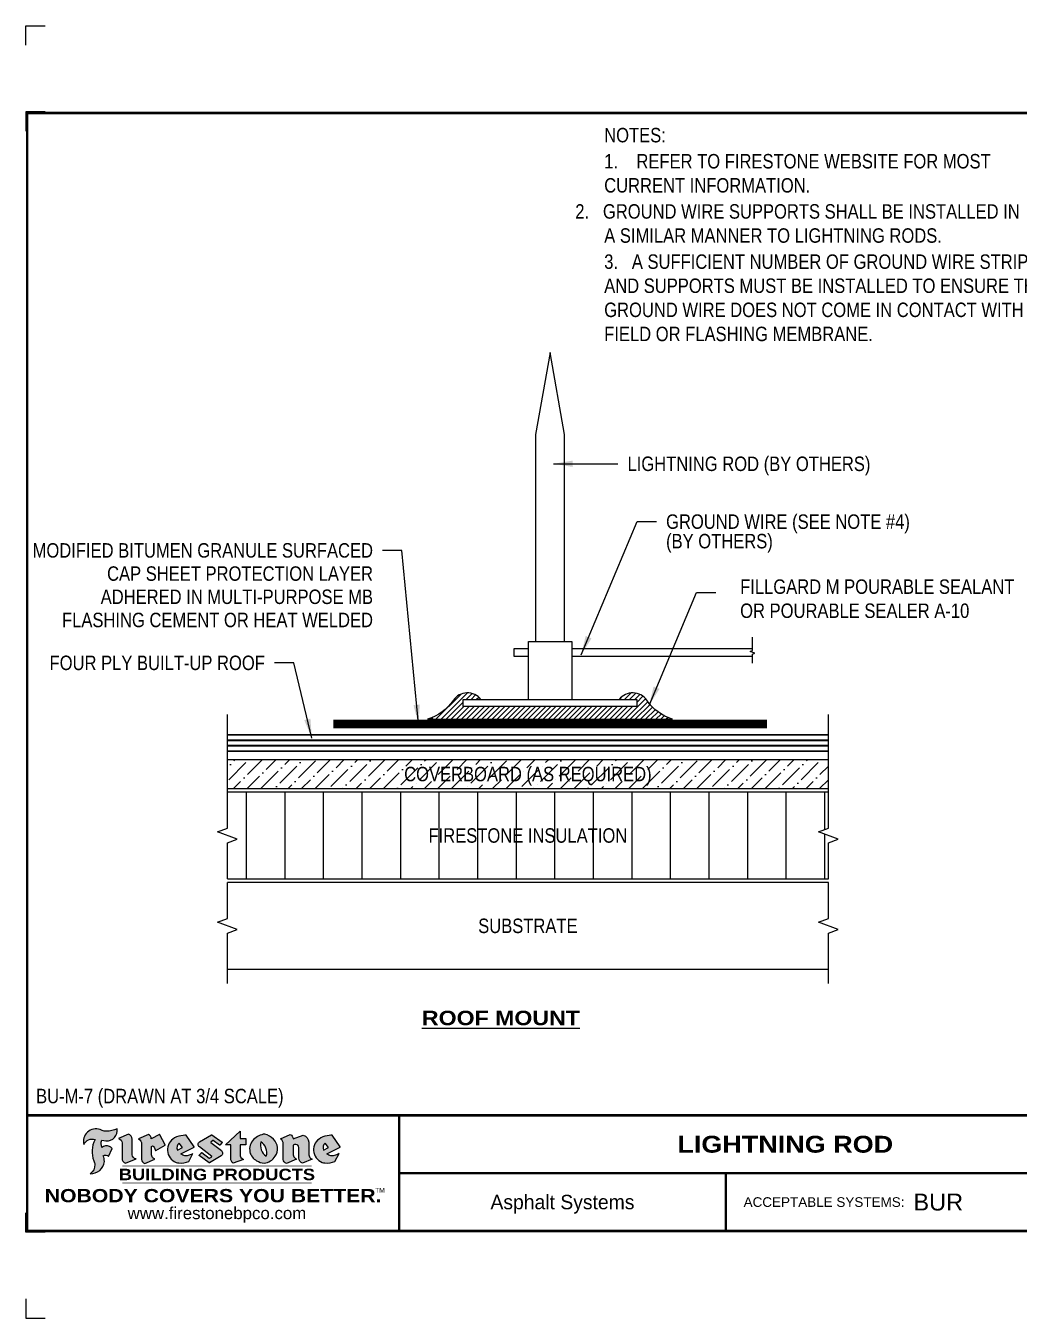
# Model space of a CAD drawing. Header units: inches. Extents: x -534 to -514, y -151 to -134.3.
# Drawn here: x -534 to -521.12, y -151.04 to -134.28 of the extents above; entities that cross this region are included whole.
import ezdxf
from ezdxf.enums import TextEntityAlignment as Align

# ---------------------------------------------------------------- set-up
doc = ezdxf.new("R2010")
doc.units = ezdxf.units.IN
doc.header["$MEASUREMENT"] = 0
doc.layers.get('0').update_dxf_attribs({"linetype": 'CONTINUOUS'})
doc.layers.get('DEFPOINTS').update_dxf_attribs({"linetype": 'CONTINUOUS'})
for name, color, linetype in [('FSBP-ACCESSORY-OTHER', 7, 'CONTINUOUS'), ('FSBP-ANNO-LABEL', 7, 'CONTINUOUS'), ('FSBP-ANNO-NOTE', 7, 'CONTINUOUS'), ('FSBP-COVERBOARD_CANT', 46, 'CONTINUOUS'), ('FSBP-INSULATION', 7, 'CONTINUOUS'), ('FSBP-MEMBRANE', 7, 'CONTINUOUS'), ('FSBP-SEALANTS', 1, 'CONTINUOUS'), ('FSBP-SUBSTRATE-GENERIC', 9, 'CONTINUOUS'), ('FSBP-TTLB', 7, 'CONTINUOUS'), ('FSBP-TTLB-BORDER', 7, 'CONTINUOUS'), ('FSBP-TTLB-TEXT', 7, 'CONTINUOUS')]:
    doc.layers.add(name, color=color, linetype=linetype)
doc.styles.add('ARIAL', font='arial.ttf')
doc.styles.add('ARIAL_BOLD', font='')
doc.styles.add('ARIAL_NAR', font='ARIALN.TTF')
doc.styles.add('BANKGOTHIC', font='bgothm.ttf')
doc.styles.add('FSBP_ARIAL_BOLD', font='')
doc.styles.add('FSBP_ARIAL_NAR', font='ARIALN.TTF')
doc.styles.get('ARIAL_BOLD').set_extended_font_data('Arial Black')
doc.styles.get('FSBP_ARIAL_BOLD').set_extended_font_data('Arial Black')
doc.dimstyles.new('FSBP-LEADER', dxfattribs={"dimtxt": 0.1875, "dimasz": 0.25, "dimexe": 0.0625, "dimexo": 0.125, "dimgap": 0.125, "dimtad": 0, "dimtih": 1, "dimtoh": 1, "dimdec": 4, "dimzin": 0, "dimdsep": 46, "dimlunit": 4, "dimtxsty": 'ARIAL_NAR', "dimcen": 0.09375, "dimclrd": 256, "dimclre": 256, "dimclrt": 256, "dimadec": 0, "dimazin": 0, "dimtfac": 1, "dimtdec": 4, "dimtofl": 0, "dimtmove": 0, "dimatfit": 3, "dimfxl": 1, "dimtolj": 1, "dimtzin": 0, "dimlwd": -1, "dimlwe": -1, "dimarcsym": 0})

# ---------------------------------------------------------------- blocks, each defined once
blk = doc.blocks.new('TTLB-ASPHALT_1')
at = {"layer": 'FSBP-TTLB-TEXT'}
h = blk.add_hatch(color=1, dxfattribs=at)
edge = h.paths.add_edge_path()
edge.add_arc((1.037309769669577, -0.1982514792917272), 0.1319107607348553, 264.0410451462098, 370.3106169565175)
edge.add_arc((1.027551646585692, 0.1214293576525733), 0.3273056962876235, 270.05058356628535, 295.23459397187514, ccw=False)
edge.add_arc((1.022801957313334, -0.06680179986895496), 0.1391656561713503, 249.3281275763668, 272.0749124149863, ccw=False)
edge.add_line((0.9736743133014443, -0.1970076156048179), (0.9474927838574558, -0.1852745150568325))
edge.add_arc((0.8939498971398336, -0.3394262635682139), 0.1631857907024099, 70.84590087378872, 194.3325259843273)
edge.add_arc((0.8444260109029358, -0.4259936440910792), 0.1179914261095279, 70.96950098067128, 156.9641407594482, ccw=False)
edge.add_arc((1.153141409296893, -0.4684497516079489), 0.3110405457095052, 150.323113748316, 203.2084295854517)
edge.add_arc((0.7562495500623072, -0.6412608153899839), 0.1218587156617311, 0.8849157075190988, 24.346689398949877, ccw=False)
edge.add_arc((0.749378166569727, -0.6475258110744306), 0.1289731377238325, -58.36655102076742, 3.6216782311386737, ccw=False)
edge.add_arc((0.825669902954445, -0.5792158350996175), 0.1783301886510355, 267.2205474105585, 354.1381621173521)
edge.add_arc((0.7903121048625223, -0.6011409294291781), 0.2127878929608591, 0.9996158580669169, 21.00503380861242)
edge.add_arc((1.018807122639402, -0.5666691048185157), 0.0513639566841585, 40.821177131732725, 125.52727787225791, ccw=False)
edge.add_line((1.057676976260041, -0.5330924682126437), (1.102776947655911, -0.4308018311949837))
edge.add_arc((1.040858222524662, -0.4699705673995993), 0.07326744446031509, 32.31675181867256, 66.31481236598174)
edge.add_arc((1.03226251882532, -0.5063316993097686), 0.1102246948011782, 69.8179132332389, 125.254734720681)
edge.add_arc((1.127708877207283, -0.3689593535312383), 0.1659710644737306, 164.1569669952081, 196.5811013160487, ccw=False)
edge.add_line((0.9680425188342383, -0.3236487780942383), (1.023615334387159, -0.3294494641845773))
h = blk.add_hatch(color=1, dxfattribs=at)
edge = h.paths.add_edge_path()
edge.add_line((1.275239419159561, -0.6223407783464694), (1.415345367376062, -0.5660418822574371))
edge.add_arc((1.421019305783972, -0.5090099247487814), 0.05731350411836947, 181.9717871001989, 264.31851000495806, ccw=False)
edge.add_line((1.363739737527226, -0.5109819325197265), (1.363412352251203, -0.3102363679013962))
edge.add_arc((1.294263659668758, -0.3103491388304036), 0.06914878453844908, 0.0934405599591014, 72.42834396969012)
edge.add_line((1.315139561173908, -0.2444268274366692), (1.186839444240604, -0.3024209471341379))
edge.add_arc((1.175246268095293, -0.3585110609420923), 0.05727567197445628, -0.017399788185912257, 78.322067691347, ccw=False)
edge.add_line((1.232521937428658, -0.3585284546236807), (1.232574268422297, -0.555126496687123))
edge.add_arc((1.305699496415485, -0.5558575689677241), 0.07312888236350451, 179.4272023230205, 245.3845503102953)
h = blk.add_hatch(color=1, dxfattribs=at)
edge = h.paths.add_edge_path()
edge.add_line((1.792026821926584, -0.3839679064720229), (1.722158956877934, -0.2518542302253621))
edge.add_arc((1.720119655279632, -0.2529327078887889), 0.002306916790721916, 27.87197133405528, 117.3766794470726)
edge.add_line((1.719058846382097, -0.250884159729182), (1.610638460368705, -0.3070279753467702))
edge.add_arc((1.547088841662969, -0.306102665849437), 0.06355635479880158, 359.165808011073, 425.8793658831422)
edge.add_line((1.573061729235633, -0.2480956029480268), (1.446879247402876, -0.3051325108639702))
edge.add_arc((1.407812067100195, -0.3703571330466247), 0.07602957263902092, -3.441403975725109, 59.07992244284969, ccw=False)
edge.add_line((1.483704536400296, -0.3749210150788969), (1.483704536400296, -0.5723838140635706))
edge.add_arc((1.540537465180449, -0.5682544061150878), 0.05698275005415228, 184.1557352478595, 255.3066498366543)
edge.add_line((1.526084036778343, -0.6233736605654059), (1.657291340682093, -0.570650514527486))
edge.add_arc((1.688298576827208, -0.502139038842401), 0.07520153584805701, 207.5160880841914, 245.649226723163, ccw=False)
edge.add_arc((1.721050197024908, -0.491448816845633), 0.1093332836229113, 179.4823365255141, 204.5537900001094, ccw=False)
edge.add_line((1.611721375809452, -0.4904610114968335), (1.611721375809452, -0.4126404716788983))
edge.add_arc((1.628589765097189, -0.4141592990360436), 0.01693662875851165, 28.356188110622497, 174.8549701683584, ccw=False)
edge.add_arc((1.627340435522399, -0.4197189881350454), 0.02111886817708033, 22.216893572439517, 40.10213956426492, ccw=False)
edge.add_line((1.646891420738257, -0.4117336534413738), (1.666638796144639, -0.4549750258192233))
edge.add_arc((1.668737246926753, -0.4540167099035415), 0.002306916790685597, 204.5451281842828, 299.6323508190067)
edge.add_line((1.669877862091766, -0.4560219186518992), (1.791128135493295, -0.3870515928837648))
edge.add_line((1.791128135493295, -0.3870515928837648), (1.792026821926584, -0.3839679064720229))
h = blk.add_hatch(color=1, dxfattribs=at)
h.paths.add_polyline_path([(2.063388732080512, -0.2583237030618903, 0.02524281661523788), (2.025024361750752, -0.2610532129309178, 0.1213611957758757), (1.901773912052249, -0.3008158885520373, 0.6151668103976068), (1.93274136141747, -0.6099060679591872, 0.05306812109568645), (1.967936229862175, -0.617865745600497, 0.1150932231766138), (2.099126721549737, -0.5994933789882708), (2.151195569562105, -0.4944891916583316, -0.08755405562188731), (2.104230609512001, -0.5187113292177372, -0.265591761123442), (1.992692314386659, -0.5010701623316862), (2.165347897647223, -0.4141184325909109, 0.4518949533370738), (2.166222728871162, -0.4107679608846269)])
h.paths.add_polyline_path([(2.014217313945437, -0.4188965037300676), (1.951113654018855, -0.4515330109460507, -0.3720533890450154), (1.973177450672722, -0.3607130665457561)], flags=16)
h = blk.add_hatch(color=1, dxfattribs=at)
edge = h.paths.add_edge_path()
edge.add_arc((2.260407392426799, -0.3775796671688738), 0.0415245022322573, 123.20805433950699, 232.2027298779723, ccw=False)
edge.add_line((2.237665217914071, -0.3428366421988329), (2.393535971665983, -0.2540943745380986))
edge.add_arc((2.394677353533154, -0.2560991469722467), 0.00230691679074142, 55.64644466176969, 119.65426054492929, ccw=False)
edge.add_line((2.395979141996861, -0.2541946229174954), (2.531809646140459, -0.3470380726374032))
edge.add_arc((2.530468902927936, -0.3489153772789848), 0.00230691679070047, -42.73110123842042, 54.46613537395791, ccw=False)
edge.add_line((2.532163440279987, -0.3504807552658491), (2.498457913851155, -0.3869673252714421))
edge.add_arc((2.496763376499132, -0.385401947284592), 0.002306916790673087, 233.75270768949161, 317.26889876139137, ccw=False)
edge.add_line((2.495399362263356, -0.38726241234572), (2.413849913492982, -0.3274738082119626))
edge.add_arc((2.412485899257177, -0.3293342732731332), 0.002306916790719977, 53.75270768979654, 124.4135619297866)
edge.add_line((2.41118211687575, -0.3274311136421062), (2.382933981293377, -0.346782838468144))
edge.add_arc((2.384237763674776, -0.3486859980991568), 0.002306916790694806, 124.4135619293765, 231.8459020253658)
edge.add_line((2.382812599816248, -0.3505000469010184), (2.519899969301207, -0.4581994452042721))
edge.add_arc((2.494247019847677, -0.4908523236374407), 0.0415245022322573, -55.21225898295228, 51.84590202520451, ccw=False)
edge.add_line((2.517938320565804, -0.5249552055672808), (2.364434947484597, -0.6179520922513717))
edge.add_arc((2.363239601923482, -0.6159790200102009), 0.002306916790727131, 233.2955624372974, 301.2087215702374, ccw=False)
edge.add_line((2.361860787187538, -0.6178285429225383), (2.231266621301074, -0.5204709167214361))
edge.add_arc((2.232647938930654, -0.518623262347532), 0.002306916790697738, 135.5134179846412, 233.2179869199849, ccw=False)
edge.add_line((2.231002150870836, -0.5170067083764565), (2.262839375599356, -0.4845937328397696))
edge.add_arc((2.264485163659231, -0.4862102868108593), 0.002306916790748635, 53.03528399994502, 135.5134179853723, ccw=False)
edge.add_line((2.265872365996302, -0.4843670465239001), (2.361834678328762, -0.5565872257804898))
edge.add_arc((2.363221880665748, -0.55474398549363), 0.00230691679062697, 233.0352840000717, 302.2362632414427)
edge.add_line((2.36445241715569, -0.5566953042850713), (2.39428499383348, -0.5378823484768844))
edge.add_arc((2.393054457343538, -0.5359310296853721), 0.002306916790685158, 302.2362632406162, 412.202729876843)
edge.add_line((2.394468296066179, -0.5341081404551886), (2.234958295420142, -0.4103916733127022))
h = blk.add_hatch(color=1, dxfattribs=at)
edge = h.paths.add_edge_path()
edge.add_line((2.763460561272041, -0.2072496393923444), (2.763460561272041, -0.2969520779963801))
edge.add_arc((2.765767478062685, -0.2969520779963943), 0.00230691679065842, 179.9999999996471, 269.9999999996471)
edge.add_line((2.765767478062685, -0.2992589947870528), (2.835417693520355, -0.2992589947870528))
edge.add_arc((2.835417693520355, -0.3015659115777538), 0.002306916790701052, 0, 90, ccw=False)
edge.add_line((2.837724610311056, -0.3015659115777538), (2.837724610311056, -0.3790761307453892))
edge.add_arc((2.835417693520355, -0.3790761307453749), 0.002306916790686842, 269.99999999964706, 359.99999999964706, ccw=False)
edge.add_line((2.835417693520355, -0.3813830475360618), (2.765767478062685, -0.3813830475360618))
edge.add_arc((2.765767478062685, -0.3836899643267202), 0.00230691679065842, 90.00000000035294, 180.0000000003529)
edge.add_line((2.763460561272041, -0.3836899643267344), (2.763460561272041, -0.5033995910642801))
edge.add_arc((2.836735953378934, -0.5071368822038522), 0.07337063740681407, 177.0802527808789, 245.3249543133826)
edge.add_line((2.806105814540615, -0.5738080530967267), (2.674529557384915, -0.6226036013049594))
edge.add_arc((2.708610405062075, -0.5642984087917995), 0.0675351734460605, 177.0345319916277, 239.69264280249, ccw=False)
edge.add_line((2.641165668230087, -0.560804539009709), (2.641165668230087, -0.3836899643267344))
edge.add_arc((2.638858751439443, -0.3836899643267202), 0.00230691679065842, 359.9999999996471, 449.999999999647)
edge.add_line((2.638858751439443, -0.3813830475360618), (2.572857950769389, -0.3813830475360618))
edge.add_line((2.572857950769389, -0.3813830475360618), (2.763460561272041, -0.2072496393923444))
h = blk.add_hatch(color=1, dxfattribs=at)
edge = h.paths.add_edge_path(flags=16)
edge.add_arc((2.940363509127394, -0.4847985213681483), 0.1684614578629417, 344.5558804047865, 417.0140046669545)
edge.add_arc((3.194458079644619, -0.3883534532477739), 0.1684614578629416, 164.5558804047865, 237.0140046669546)
edge = h.paths.add_edge_path()
edge.add_arc((3.069375116502187, -0.4399344555144893), 0.1828726885096673, 136.0914512150047, 191.213418978326)
edge.add_arc((3.064939550433394, -0.4318234379590393), 0.18031488047485, 194.0167254156723, 240.666373083186)
edge.add_arc((3.098047041778983, -0.3845058757092517), 0.2378525180183701, 239.2975390661776, 264.2889872773176)
edge.add_arc((3.048844782126224, -0.419023238379296), 0.203760689247156, 277.1986764832035, 326.503572961274)
edge.add_arc((3.077739326803538, -0.434104661646515), 0.1713748657917091, 325.3768876809903, 406.3828327799087)
edge.add_arc((3.011839488065931, -0.4896144380417837), 0.257194564585, 44.2846255351977, 73.82901434867308)
edge.add_arc((3.117152499586979, -0.4983433120546721), 0.2579560664039132, 97.50292863483669, 134.1039137579027)
h = blk.add_hatch(color=1, dxfattribs=at)
edge = h.paths.add_edge_path()
edge.add_line((3.322690228557462, -0.5721896537377091), (3.322690228557462, -0.3749210150788969))
edge.add_arc((3.24679775925739, -0.3703571330465678), 0.076029572638996, 356.5585960242387, 419.0799224428129)
edge.add_line((3.285864939560099, -0.3051325108639702), (3.412047421392799, -0.2480956029480268))
edge.add_arc((3.386074533820164, -0.3061026658494939), 0.06355635479883807, 0.3962622833877276, 65.87936588318718, ccw=False)
edge.add_line((3.449629368605429, -0.3056631084210863), (3.580526418688805, -0.2593848434574539))
edge.add_arc((3.555744121700968, -0.3530904070730259), 0.09692726601172152, 2.366977007666776, 75.18615851992018, ccw=False)
edge.add_line((3.652588689330287, -0.3490873311063041), (3.652588689330287, -0.4883770011386872))
edge.add_arc((3.761877549389567, -0.4914934052703757), 0.1093332836229049, 178.3666365323574, 204.5537900000422)
edge.add_arc((3.729125929191724, -0.502183627267101), 0.07520153584796149, 207.5160880841713, 245.2240541443095)
edge.add_line((3.697611150971852, -0.5704631245385627), (3.572585913552643, -0.6207021253773775))
edge.add_arc((3.595347186007587, -0.5526356419907756), 0.0717713151919874, 180.3328587115751, 251.51018566665869, ccw=False)
edge.add_line((3.523577081955409, -0.5530525936986663), (3.523577081955409, -0.4153032515383615))
edge.add_arc((3.486319529276869, -0.4148773504126382), 0.03725998689428563, 359.3450650296066, 449.0500281941025)
edge.add_arc((3.482769874121715, -0.4419622099033518), 0.06447454900600776, 86.29402372314017, 119.8211331593848)
edge.add_line((3.450707067966732, -0.3860252459975726), (3.450707067966732, -0.4904610114968335))
edge.add_arc((3.560035889182245, -0.4914488168456472), 0.1093332836229753, 179.4823365255069, 204.5537900001023)
edge.add_arc((3.527284268984403, -0.5021390388425004), 0.07520153584796385, 207.5160880841699, 245.6492267231416)
edge.add_line((3.496277032839316, -0.570650514527486), (3.365069728935509, -0.6233736605654059))
edge.add_arc((3.379502486061938, -0.5682868177318028), 0.05694615642555721, 183.9298782390169, 255.318496325343, ccw=False)
h = blk.add_hatch(color=1, dxfattribs=at)
h.paths.add_polyline_path([(3.957695472291277, -0.2583237030618903, 0.02524281661523822), (3.919331101961575, -0.2610532129309178, 0.1085638477195505), (3.807890832595604, -0.2939221658134414, 0.6425897848490651), (3.827048101628293, -0.6099060679591872, 0.05306812109569052), (3.862242970072884, -0.617865745600497, 0.1150932231766133), (3.993433461760503, -0.5994933789882708), (4.045502309772871, -0.4944891916583316, -0.08755405562189084), (3.998537349722767, -0.5187113292177372, -0.2655917611234366), (3.886999054597368, -0.5010701623316862), (4.059654637857989, -0.4141184325909109, 0.4518949533370731), (4.060529469081928, -0.4107679608846269)])
h.paths.add_polyline_path([(3.90852405415626, -0.4188965037300676), (3.845420394229677, -0.4515330109460507, -0.3720533890450147), (3.867484190883488, -0.3607130665457561)], flags=16)
at = {"layer": 'DEFPOINTS', "linetype": 'Continuous', "ltscale": 1.75}
for points in [[(-0.015625, 13.88083333333333), (-0.015625, 14.13083333333333), (0.234375, 14.13083333333333)], [(-0.015625, -2.380833333333342), (-0.015625, -2.630833333333342), (0.234375, -2.630833333333342)]]:
    blk.add_lwpolyline(points, dxfattribs=at)
at = {"layer": 'DEFPOINTS', "color": 1}
for points in [[(0.234375, 13.015625), (-0.015625, 13.015625), (-0.015625, 12.765625)], [(0.234375, -1.515625), (-0.015625, -1.515625), (-0.015625, -1.265625)]]:
    blk.add_lwpolyline(points, dxfattribs=at)
at = {"layer": 'FSBP-TTLB', "const_width": 0.03125}
for points in [[(0, 0), (0, -1.5), (20, -1.5), (20, 0), (0, 0)], [(4.825208527206769, 0), (4.825208527206769, -0.75)], [(4.825208527206769, -0.75), (14.84028770518938, -0.75)], [(4.825208527206769, -0.75), (4.825208527206769, -1.5)]]:
    blk.add_lwpolyline(points, dxfattribs=at)
at = {"layer": 'FSBP-TTLB-BORDER', "const_width": 0.03125}
blk.add_lwpolyline([(20, 0), (20, 13), (0, 13), (0, 0)], dxfattribs=at)
at = {"layer": 'FSBP-TTLB-TEXT', "color": 1}
blk.add_line((0.7358432058323388, -0.379822754145593), (0.7358432058323388, -0.379822754145593), dxfattribs=at)
for points in [[(1.023615323725323, -0.3294494630716969, 0.5000510906601082), (1.167090420776901, -0.1746414942047778, -0.1103304102359608), (1.027840608309816, -0.2058762110801382, -0.09957876667165425), (0.9736743133014443, -0.1970076156048179), (0.9474927838574558, -0.1852745150568325, 0.5978159689075124), (0.7358432058323388, -0.379822754145593, -0.3938834584182213), (0.8828996422548698, -0.3144510229727047, 0.2349406564350952), (0.86727108227484, -0.5910237178633082, -0.1027304183841549), (0.8780937320133262, -0.6393788197974146, -0.2772692352614086), (0.8170223912655956, -0.7573362346216896, 0.3985429150902959), (1.003067614090241, -0.5974286950643517, 0.0875124847930418), (0.9889600163401155, -0.5248671157293501, -0.3874031597924062), (1.057676976260041, -0.5330924682126437), (1.102776947655911, -0.4308018311949837, 0.1494423498871741), (1.07029056398062, -0.4028746979725923, 0.2467195073738216), (0.9686394281704906, -0.4163228904100862, -0.1424285161541127), (0.9680425188342383, -0.3236487780942383), (1.023615334387159, -0.3294494641845773)], [(2.166222728871162, -0.4107679608846269), (2.063388732080512, -0.2583237030618903, 0.02524281661523788), (2.025024361750752, -0.2610532129309178, 0.1085638477195265), (1.913584092384895, -0.2939221658134414, 0.6425897848491228), (1.93274136141747, -0.6099060679591872, 0.05306812109568648), (1.967936229862175, -0.617865745600497, 0.1150932231766137), (2.099126721549737, -0.5994933789882708), (2.151195569562105, -0.4944891916583316, -0.0875540556218873), (2.104230609512001, -0.5187113292177372, -0.2655917611234418), (1.992692314386659, -0.5010701623316862), (2.165347897647223, -0.4141184325909109)], [(2.763460561272041, -0.2072496393923444), (2.763460561272041, -0.2969520779963801, 0.4142135623730958), (2.765767478062685, -0.2992589947870528), (2.835417693520355, -0.2992589947870528, -0.414213562373095), (2.837724610311056, -0.3015659115777538), (2.837724610311056, -0.3790761307453892, -0.4142135623730938), (2.835417693520355, -0.3813830475360618), (2.765767478062685, -0.3813830475360618, 0.4142135623730958), (2.763460561272041, -0.3836899643267344), (2.763460561272041, -0.5033995910642801, 0.3068985753588853), (2.806105814540615, -0.5738080530967267), (2.674529557384915, -0.6226036013049594, -0.2804194150632976), (2.641165668230087, -0.560804539009709), (2.641165668230087, -0.3836899643267344, 0.414213562373095), (2.638858751439443, -0.3813830475360618), (2.572857950769389, -0.3813830475360618), (2.763460561272041, -0.2072496393923444)], [(4.060529469081928, -0.4107679608846269), (3.957695472291277, -0.2583237030618903, 0.02524281661523788), (3.919331101961575, -0.2610532129309178, 0.1085638477195265), (3.807890832595604, -0.2939221658134414, 0.6425897848491228), (3.827048101628293, -0.6099060679591872, 0.05306812109568648), (3.862242970072884, -0.617865745600497, 0.1150932231766137), (3.993433461760503, -0.5994933789882708), (4.045502309772871, -0.4944891916583316, -0.0875540556218873), (3.998537349722767, -0.5187113292177372, -0.2655917611234418), (3.886999054597368, -0.5010701623316862), (4.059654637857989, -0.4141184325909109)], [(4.059654637857989, -0.4141184325909109, 0.4518949533370731), (4.060529469081928, -0.4107679608846269, 0.4518949533370731)]]:
    blk.add_lwpolyline(points, format="xyb", dxfattribs=at)
for points in [[(1.275239419159561, -0.6223407783464694), (1.415345367376062, -0.5660418822574371, -0.3756100036733062), (1.363739737527226, -0.5109819325197265), (1.363412352251203, -0.3102363679013962, 0.3265360292958048), (1.315139561173908, -0.2444268274366692), (1.186839444240604, -0.3024209471341379, -0.3557863980845349), (1.232521937428658, -0.3585284546236807), (1.232574268422297, -0.555126496687123, 0.2960110723418457)], [(1.792026821926584, -0.3839679064720229), (1.722158956877934, -0.2518542302253621, 0.4116839150163434), (1.719058846382097, -0.250884159729182), (1.610638460368705, -0.3070279753467702, 0.2996033003794034), (1.573061729235633, -0.2480956029480268), (1.446879247402876, -0.3051325108639702, -0.2797757560995365), (1.483704536400296, -0.3749210150788969), (1.483704536400296, -0.5723838140635706, 0.320828638474519), (1.526084036778343, -0.6233736605654059), (1.657291340682093, -0.570650514527486, -0.1679398621276611), (1.621603752698661, -0.5368819723450571, -0.1098333365370753), (1.611721375809452, -0.4904610114968335), (1.611721375809452, -0.4126404716788983, -0.743334502655012), (1.64349420176768, -0.4061152228778298, -0.07819791644735608), (1.646891420738257, -0.4117336534413738), (1.666638796144639, -0.4549750258192233, 0.4404648714563479), (1.669877862091766, -0.4560219186518992), (1.791128135493295, -0.3870515928837648)], [(2.234958295420142, -0.4103916733127022, -0.5150044486718882), (2.237665217914071, -0.3428366421988329), (2.393535971665983, -0.2540943745380986, -0.2867822934100265), (2.395979141996861, -0.2541946229174954), (2.531809646140459, -0.3470380726374032, -0.4515027974650387), (2.532163440279987, -0.3504807552658491), (2.498457913851155, -0.3869673252714421, -0.3814439164929681), (2.495399362263356, -0.38726241234572), (2.413849913492982, -0.3274738082119626, 0.3184718635035665), (2.41118211687575, -0.3274311136421062), (2.382933981293377, -0.346782838468144, 0.5064094529656681), (2.382812599816248, -0.3505000469010184), (2.519899969301207, -0.4581994452042721, -0.5043597839115849), (2.517938320565804, -0.5249552055672808), (2.364434947484597, -0.6179520922513717, -0.3053163970316367), (2.361860787187538, -0.6178285429225383), (2.231266621301074, -0.5204709167214361, -0.4541703869768119), (2.231002150870836, -0.5170067083764565), (2.262839375599356, -0.4845937328397696, -0.3762644290664977), (2.265872365996302, -0.4843670465239001), (2.361834678328762, -0.5565872257804898, 0.3114700032088108), (2.36445241715569, -0.5566953042850713), (2.39428499383348, -0.5378823484768844, 0.520381097387146), (2.394468296066179, -0.5341081404551886)], [(2.937624918725987, -0.3131105398334029, 0.2452625673097023), (2.889993533867141, -0.4754966266250307, 0.2064059665179019), (2.976604338974084, -0.5890186876871866, 0.1094800500670344), (3.074378098474654, -0.6211778035979165, 0.2185147641853038), (3.218764944843201, -0.5314757029352819, 0.3689489483072479), (3.195959963110113, -0.3100352223135445, 0.1296305888694145), (3.0834694040758, -0.242595816912754, 0.1610736375384317)], [(3.322690228557462, -0.5721896537377091), (3.322690228557462, -0.3749210150788969, 0.2797757560995341), (3.285864939560099, -0.3051325108639702), (3.412047421392799, -0.2480956029480268, -0.2937618496109166), (3.449629368605429, -0.3056631084210863), (3.580526418688805, -0.2593848434574539, -0.3288760160581939), (3.652588689330287, -0.3490873311063041), (3.652588689330287, -0.4883770011386872, 0.114762897203527), (3.662431105063263, -0.536926560769686, 0.166032965990522), (3.697611150971852, -0.5704631245385627), (3.572585913552643, -0.6207021253773775, -0.3209557512194564), (3.523577081955409, -0.5530525936986663), (3.523577081955409, -0.4153032515383615, 0.4127061514896111), (3.48693727661589, -0.3776224848030694, 0.1473421876160361), (3.450707067966732, -0.3860252459975726), (3.450707067966732, -0.4904610114968335, 0.1098333365370753), (3.460589444855941, -0.5368819723450855, 0.1679398621276611), (3.496277032839316, -0.570650514527486), (3.365069728935509, -0.6233736605654059, -0.3219729545308964), (3.322690228557462, -0.5721896537377091, 29.1476284739)], [(1.951113654018855, -0.4515330109460507), (2.014217313945437, -0.4188965037300676), (1.973177450672722, -0.3607130665457561, 0.3720533890450154)], [(3.10274193015772, -0.5296595419651595, 0.3271311138286319), (3.032079658614293, -0.3434924326507627, 0.3271311138286322)], [(3.845420394229677, -0.4515330109460507), (3.90852405415626, -0.4188965037300676), (3.867484190883488, -0.3607130665457561, 0.3720533890450154)]]:
    blk.add_lwpolyline(points, format="xyb", close=True, dxfattribs=at)
at = {"layer": 'FSBP-TTLB-TEXT'}
for points, const_width in [([(1.233926579809207, -0.6584455781731435), (3.691229482685259, -0.6584455781731577)], 0.0078125), ([(9.061522829276782, -0.75), (9.061522829276782, -1.5)], 0.03125), ([(1.233926579809207, -0.8761560960495984), (3.691229482685259, -0.8761560960495842)], 0.0078125)]:
    blk.add_lwpolyline(points, dxfattribs=dict(at, const_width=const_width))
at = {"layer": 'FSBP-TTLB-TEXT', "color": 1}
for centre, start, end in [((1.789987520328282, -0.3850463841354355), 299.6323508193319, 27.87197133380463), ((2.164310260790558, -0.412058050385383), 296.7304547840455, 34.00233684987403)]:
    blk.add_arc(centre, 0.00230691679068068, start, end, dxfattribs=at)
at = {"layer": 'FSBP-TTLB-TEXT', "lineweight": 18, "style": 'ARIAL_BOLD'}
blk.add_text('BUILDING PRODUCTS', height=0.1484375, dxfattribs=at).set_placement((2.462578031247233, -0.7673008371113639), align=Align.MIDDLE_CENTER)
at = {"layer": 'FSBP-TTLB-TEXT', "color": 1}
for s, height, style, p in [('NOBODY COVERS YOU BETTER.', 0.171875, 'ARIAL_BOLD', (2.412604263603384, -1.041650450587369)), ('TM', 0.0625, 'BANKGOTHIC', (4.576671173373001, -0.9725745042934193))]:
    blk.add_text(s, height=height, dxfattribs=dict(at, style=style)).set_placement(p, align=Align.MIDDLE_CENTER)
at = {"layer": 'FSBP-TTLB-TEXT'}
for s, height, style, p in [('Asphalt Systems', 0.1875, 'BANKGOTHIC', (6.943365678241776, -1.125)), ('www.firestonebpco.com', 0.15625, 'ARIAL', (2.462578031247233, -1.268657306740124))]:
    blk.add_text(s, height=height, dxfattribs=dict(at, style=style)).set_placement(p, align=Align.MIDDLE_CENTER)
at = {"layer": 'FSBP-TTLB-TEXT', "style": 'ARIAL'}
blk.add_text('ACCEPTABLE SYSTEMS:', height=0.125, dxfattribs=at).set_placement((9.292812815915624, -1.125), align=Align.MIDDLE_LEFT)
at = {"layer": 'FSBP-TTLB-TEXT'}
for tag, height, style, p in [('DETAIL_DESCP_LINE_1', 0.21875, 'ARIAL_BOLD', (9.832748116198076, -0.375)), ('ISSUE_REV_DATE', 0.21875, 'ARIAL', (15.84069633627263, -0.7282559425942452)), ('DETAIL_NUMBER', 0.4375, 'ARIAL', (18.42055248367797, -0.8931630692489421))]:
    blk.add_attdef(tag, text='', height=height, dxfattribs=dict(at, style=style)).set_placement(p, align=Align.MIDDLE_CENTER)
at = {"layer": 'FSBP-TTLB-TEXT', "style": 'ARIAL'}
blk.add_attdef('ACCPT_SYSTEMS', text='', height=0.21875, dxfattribs=at).set_placement((11.49438170418193, -1.125), align=Align.MIDDLE_LEFT)

msp = doc.modelspace()

# ---------------------------------------------------------------- hatches: boundary and pattern name
at = {"layer": 'FSBP-COVERBOARD_CANT'}
h = msp.add_hatch(dxfattribs=at)
h.set_pattern_fill('ANSI36', color=256, style=0)
h.set_pattern_definition([(45, (-3.136919610311907, 33.97764729596167), (0.06629126073623884, 0.2430679560328757), [0.3125, -0.0625, 0, -0.0625])])
h.paths.add_polyline_path([(-523.5906888053887, -143.7979951034893), (-531.3850828051442, -143.7979951034893), (-531.3850828051442, -144.1729951034892), (-523.5906888053887, -144.1729951034893)])
h.paths.add_polyline_path([(-529.1542504880767, -144.1958570577867), (-525.8215211224559, -144.1958570577867), (-525.8215211224559, -143.8269322624251), (-529.1542504880767, -143.8269322624251)], flags=9)
at = {"layer": 'FSBP-INSULATION'}
h = msp.add_hatch(dxfattribs=at)
h.set_pattern_fill('LINE', color=256, scale=4, angle=90, style=0)
h.set_pattern_definition([(90, (-3.136919610311907, 33.97764729596167), (-0.5, 3.061515884555943e-17), [])])
h.paths.add_polyline_path([(-523.5906888053887, -144.8761201034893), (-523.4619008013517, -144.8292451034893), (-523.7194768094256, -144.7354951034893), (-523.5906888053888, -144.6886201034893), (-523.5906888053888, -144.2198701034893), (-531.3850828051442, -144.2198701034893), (-531.3850828051442, -144.6886201034893), (-531.5138708091812, -144.7354951034893), (-531.2562948011072, -144.8292451034893), (-531.3850828051442, -144.8761201034893), (-531.3850828051442, -145.3448701034893), (-523.5906888053887, -145.3448701034893)])
h.paths.add_polyline_path([(-528.8252301947616, -144.9278232924388), (-526.1505414157712, -144.9278232924388), (-526.1505414157712, -144.6367890154947), (-528.8252301947616, -144.6367890154947)], flags=24)
at = {"layer": 'FSBP-SEALANTS'}
h = msp.add_hatch(dxfattribs=at)
h.set_pattern_fill('ANSI31', color=256, scale=0.375, style=0)
h.set_pattern_definition([(45, (-722.0643534290103, -22.24026393830013), (-0.03314563036811941, 0.03314563036811942), [])])
edge = h.paths.add_edge_path()
edge.add_line((-528.3249838943526, -143.1110492213534), (-528.3249838943526, -143.0172992213534))
edge.add_line((-528.3249838943526, -143.0172992213534), (-528.0964449426881, -143.0172992213534))
edge.add_arc((-528.2708124671344, -143.1537954539664), 0.2214390550447252, 38.0541113667975, 145.5341364683242)
edge.add_arc((-528.9784367904856, -142.6680792188911), 0.636845538789871, 287.37973991749027, 325.5341364683304, ccw=False)
edge.add_line((-528.7882088950773, -143.2758502185983), (-525.6117588936279, -143.2758502185983))
edge.add_arc((-525.4215309982196, -142.6680792188911), 0.6368455387898473, 214.4658635316696, 252.6202600825098, ccw=False)
edge.add_arc((-526.1291553215708, -143.1537954539664), 0.2214390550448156, 34.46586353167584, 141.9458886332025)
edge.add_line((-526.3035228460171, -143.0172992213534), (-526.0749838943526, -143.0172992213534))
edge.add_line((-526.0749838943526, -143.0172992213534), (-526.0749838943526, -143.1110492213534))
edge.add_line((-526.0749838943526, -143.1110492213534), (-528.3249838943526, -143.1110492213534))

# ---------------------------------------------------------------- linework, layer by layer
at = {"layer": 'FSBP-ACCESSORY-OTHER'}
for points in [[(-527.0124838943526, -142.2672992213534), (-527.0124838943527, -139.5806645625321), (-527.1999838943526, -138.5172992213534), (-527.3874838943526, -139.5806645625318), (-527.3874838943526, -142.2672992213534)], [(-527.4812338943526, -143.0172992213534), (-527.4812338943526, -142.2672992213534), (-526.9187338943526, -142.2672992213534), (-526.9187338943526, -143.0172992213534)], [(-527.4812338943526, -142.3610492213534), (-527.6687338943526, -142.3610492213534), (-527.6687338943526, -142.4547992213534), (-527.4812338943526, -142.4547992213534)], [(-524.5749838943525, -142.3610492213534), (-526.9187338943526, -142.3610492213534)], [(-526.9187338943526, -142.4547992213534), (-524.5749838943526, -142.4547992213534)]]:
    msp.add_lwpolyline(points, dxfattribs=at)
at = {"layer": 'FSBP-ACCESSORY-OTHER', "linetype": 'Continuous'}
msp.add_lwpolyline([(-524.5749838943525, -142.5485492213534), (-524.5749838943525, -142.4313617213534), (-524.5427868933432, -142.4196429713534), (-524.6071808953618, -142.3962054713534), (-524.5749838943525, -142.3844867213534), (-524.5749838943525, -142.2087054713534)], dxfattribs=at)
at = {"layer": 'FSBP-ACCESSORY-OTHER'}
msp.add_lwpolyline([(-528.3249838943526, -143.1110492213534), (-528.3249838943526, -143.0172992213534), (-526.0749838943526, -143.0172992213534), (-526.0749838943526, -143.1110492213534)], close=True, dxfattribs=at)
at = {"layer": 'FSBP-COVERBOARD_CANT'}
for p, q in [((-531.3850828051442, -143.7979951034893), (-523.5906888053887, -143.7979951034893)), ((-531.3850828051441, -144.1729951034893), (-523.5906888053887, -144.1729951034893))]:
    msp.add_line(p, q, dxfattribs=at)
at = {"layer": 'FSBP-INSULATION', "linetype": 'Continuous'}
for p, q in [((-523.5906888053887, -144.2198701034893), (-531.3850828051441, -144.2198701034893)), ((-531.3850828051442, -145.3448701034893), (-523.5906888053887, -145.3448701034893))]:
    msp.add_line(p, q, dxfattribs=at)
for points in [[(-531.3850828051442, -145.3448701034893), (-531.3850828051442, -144.8761201034893), (-531.2562948011072, -144.8292451034893), (-531.5138708091812, -144.7354951034893), (-531.3850828051442, -144.6886201034893), (-531.3850828051442, -143.2148701034911)], [(-523.5906888053887, -145.3448701034893), (-523.5906888053887, -144.8761201034893), (-523.4619008013517, -144.8292451034893), (-523.7194768094257, -144.7354951034893), (-523.5906888053887, -144.6886201034893), (-523.5906888053887, -143.2148701034911)]]:
    msp.add_lwpolyline(points, dxfattribs=at)
at = {"layer": 'FSBP-MEMBRANE'}
for points, const_width in [([(-524.3874838943525, -143.335807603493), (-530.0124838943525, -143.335807603493)], 0.1125), ([(-523.5906888053887, -143.4758466659893), (-531.3850828051442, -143.4758466659893)], 0.0234375), ([(-523.5906888053887, -143.5473505722393), (-531.3850828051442, -143.5473505722393)], 0.0234375), ([(-523.5906888053887, -143.6173896347393), (-531.3850828051442, -143.6173896347393)], 0.0234375), ([(-523.5906888053887, -143.6888935409893), (-531.3850828051442, -143.6888935409893)], 0.0234375)]:
    msp.add_lwpolyline(points, dxfattribs=dict(at, const_width=const_width))
at = {"layer": 'FSBP-SEALANTS'}
msp.add_lwpolyline([(-528.3249838943526, -143.1110492213534), (-528.3249838943526, -143.0172992213534), (-528.0964449426881, -143.0172992213534, 0.5066709040080262), (-528.4533808862989, -143.0284797429684, -0.1680352347992641), (-528.7882088950773, -143.2758502185983), (-525.6117588936279, -143.2758502185983, -0.1680352347992641), (-525.9465869024064, -143.0284797429684, 0.5066709040080262), (-526.3035228460171, -143.0172992213534), (-526.0749838943526, -143.0172992213534), (-526.0749838943526, -143.1110492213534)], format="xyb", close=True, dxfattribs=at)
at = {"layer": 'FSBP-SUBSTRATE-GENERIC'}
for p, q in [((-523.5906888053887, -145.3917451034893), (-531.3850828051442, -145.3917451034893)), ((-531.3850828051442, -145.8604951034893), (-531.3850828051442, -145.3917451034893)), ((-523.5906888053887, -145.8604951034893), (-523.5906888053887, -145.3917451034893)), ((-531.5138708091812, -145.9073701034893), (-531.3850828051442, -145.8604951034893)), ((-531.2562948011072, -146.0011201034893), (-531.5138708091812, -145.9073701034893)), ((-523.7194768094257, -145.9073701034893), (-523.5906888053887, -145.8604951034893)), ((-523.4619008013517, -146.0011201034893), (-523.7194768094257, -145.9073701034893)), ((-531.3850828051442, -146.0479951034893), (-531.2562948011072, -146.0011201034893)), ((-531.3850828051442, -146.7042451034893), (-531.3850828051442, -146.0479951034893)), ((-523.5906888053887, -146.0479951034893), (-523.4619008013517, -146.0011201034893)), ((-523.5906888053887, -146.7042451034893), (-523.5906888053887, -146.0479951034893)), ((-531.3850828051442, -146.5167451034893), (-523.5906888053887, -146.5167451034893))]:
    msp.add_line(p, q, dxfattribs=at)

# ---------------------------------------------------------------- block references
ref = msp.add_blockref('TTLB-ASPHALT_1', (-533.9827812163489, -148.411944915022))
ref.add_attrib('DETAIL_DESCP_LINE_1', 'LIGHTNING ROD', dxfattribs={"layer": 'FSBP-TTLB-TEXT', "color": 7, "height": 0.21875, "style": 'ARIAL_BOLD'}).set_placement((-524.1500331001508, -148.786944915022), align=Align.MIDDLE_CENTER)
ref.add_attrib('ACCPT_SYSTEMS', 'BUR', dxfattribs={"layer": 'FSBP-TTLB-TEXT', "height": 0.21875, "style": 'ARIAL'}).set_placement((-522.488399512167, -149.536944915022), align=Align.MIDDLE_LEFT)

# ---------------------------------------------------------------- texts
at = {"layer": 'DEFPOINTS', "style": 'FSBP_ARIAL_NAR'}
msp.add_text('BU-M-7 (DRAWN AT 3/4 SCALE)', height=0.1875, dxfattribs=at).set_placement((-533.8656238622746, -148.1619449150219), align=Align.MIDDLE_LEFT)
at = {"layer": 'FSBP-ANNO-LABEL', "style": 'FSBP_ARIAL_NAR'}
for s, p in [('LIGHTNING ROD (BY OTHERS)', (-526.1957770931022, -139.9613775269487)), ('GROUND WIRE (SEE NOTE #4)', (-525.6957770931022, -140.7113775269487)), ('(BY OTHERS)', (-525.6957770931022, -140.9645115610953))]:
    msp.add_text(s, height=0.1875, dxfattribs=at).set_placement(p, align=Align.MIDDLE_LEFT)
at = {"layer": 'FSBP-ANNO-LABEL', "style": 'ARIAL_NAR'}
for s, p in [('MODIFIED BITUMEN GRANULE SURFACED', (-529.4964677114417, -141.0846031134681)), ('CAP SHEET PROTECTION LAYER', (-529.4964677114417, -141.3853843634681)), (' ADHERED IN MULTI-PURPOSE MB', (-529.4964677114417, -141.6861656134681)), ('FLASHING CEMENT OR HEAT WELDED', (-529.4964677114417, -141.9869468634681)), ('FOUR PLY BUILT-UP ROOF', (-530.8986107645756, -142.5431316653357))]:
    msp.add_text(s, height=0.1875, dxfattribs=at).set_placement(p, align=Align.MIDDLE_RIGHT)
for s, p in [('COVERBOARD (AS REQUIRED)', (-527.4878858052664, -143.9854951034893)), ('FIRESTONE INSULATION', (-527.4878858052664, -144.7823701034893)), ('SUBSTRATE', (-527.4878858052664, -145.9542451034893))]:
    msp.add_text(s, height=0.1875, dxfattribs=at).set_placement(p, align=Align.MIDDLE_CENTER)
at = {"layer": 'FSBP-ANNO-NOTE', "style": 'FSBP_ARIAL_BOLD'}
msp.add_text('%%UROOF MOUNT', height=0.1875, dxfattribs=at).set_placement((-527.8378531559578, -147.1490724657911), align=Align.MIDDLE)
at = {"layer": 'FSBP-ANNO-NOTE', "char_height": 0.1875, "attachment_point": 1}
for s, insert, width, style in [('NOTES: \\P{\\H0.083333x;\\P\\pi-0.375,l0.375;}1.    REFER TO FIRESTONE WEBSITE FOR MOST \\P\\pi0;CURRENT INFORMATION.\\P\\pi-0.375;{\\H0.083333x;\\P}2.   GROUND WIRE SUPPORTS SHALL BE INSTALLED IN \\P\\pi0;A SIMILAR MANNER TO LIGHTNING RODS.{\\H0.083333x;\\P\\pi-0.375;\\P}3.   A SUFFICIENT NUMBER OF GROUND WIRE STRIPS AND SUPPORTS MUST BE INSTALLED TO ENSURE THE GROUND WIRE DOES NOT COME IN CONTACT WITH FIELD OR FLASHING MEMBRANE.', (-526.4980676014105, -135.6046355687241), 5.99893039721427, 'ARIAL_NAR'), ('FILLGARD M POURABLE SEALANT\\POR POURABLE SEALER A-10', (-524.7350808199874, -141.4610061660385), 3.556744542974116, 'FSBP_ARIAL_NAR')]:
    msp.add_mtext(s, dxfattribs=dict(at, insert=insert, width=width, style=style))

# ---------------------------------------------------------------- leaders
at = {"layer": 'FSBP-ANNO-LABEL'}
for points in [[(-527.1560506827466, -139.9613775269487), (-526.3207770931022, -139.9613775269487)], [(-526.7973056792653, -142.4404954387293), (-526.0707770931022, -140.7113775269487), (-525.8207770931022, -140.7113775269487)], [(-528.9067389665857, -143.335807603493), (-529.1214677114417, -141.0846031134681), (-529.3714677114417, -141.0846031134681)], [(-525.916094702947, -143.0955192901226), (-525.3013248443721, -141.6323840545243), (-525.0513248443721, -141.6323840545243)], [(-530.2895328023179, -143.5195576034911), (-530.5236107645756, -142.5431316653357), (-530.7736107645756, -142.5431316653357)]]:
    msp.add_leader(points, dimstyle='FSBP-LEADER', dxfattribs=at)

doc.saveas('drawing.dxf')
